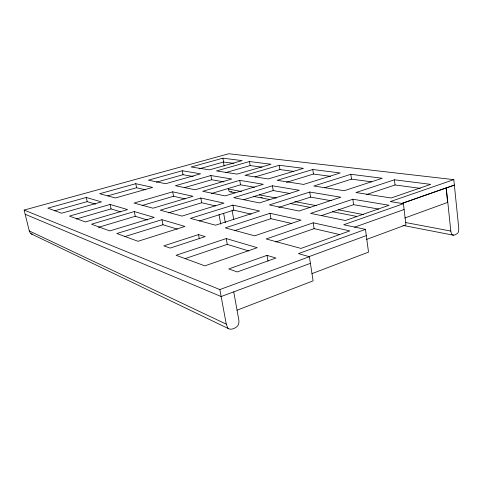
<?xml version="1.0" encoding="UTF-8"?>
<svg xmlns="http://www.w3.org/2000/svg" width="483" height="483" viewBox="0 0 483 483"><rect width="100%" height="100%" fill="white"/><g stroke="black" fill="none" stroke-linecap="round" stroke-linejoin="round"><path stroke-width="0.72" d="M237.056 310.195L313.099 280.865L309.392 256.708L298.464 253.617L365.48 229.377L368.517 252.132L311.964 273.62M310.412 263.332L221.148 296.544L25.176 214.271M366.506 239.447L405.949 224.867L403.414 203.705L390.294 201.598L453.803 179.652L458.808 228.55L458.439 231.876A4.166 2.922 -78 0 1 457.655 233.277L454.938 234.98L452.541 234.973A4.172 2.934 -78 0 1 451.623 234.074L450.88 231.629L446.286 187.935L454.364 185.098L401.675 203.548M308.631 256.769L366.313 235.613M32.687 234.177L31.83 234.086A3.278 3.133 -48.1 0 1 30.677 233.537L29.372 231.351L24.15 210.075L219.85 289.559L309.392 256.708M404.796 218.002L447.602 202.425L446.075 187.911L401.59 203.56M354.474 227.233L404.108 209.507M267.033 255.356L228.773 268.934L237.244 271.941L275.932 258.049L267.033 255.356L267.987 261.043M403.414 203.705L343.697 224.752L365.48 229.377M275.684 242.001L314.101 228.652L339.73 234.557M313.219 222.808L266.145 238.958L300.957 248.419L349.855 230.886L313.219 222.808L314.101 228.652M321.479 215.599L353.61 204.677L378.684 209.085M185.128 258.61L227.276 244.38L248.92 250.991M366.609 194.504L395.046 184.965L420.198 188.334M352.868 199.225L310.629 213.395L345.393 220.508L389.02 205.257L352.868 199.225L353.61 204.677M226.231 238.566L176.084 255.278L204.864 265.855L257.246 247.676L226.231 238.566L227.276 244.38M394.412 179.791L355.941 192.536L391.139 197.994L430.697 184.361L394.412 179.791L395.046 184.965M234.774 230.608L270.897 218.696L291.847 223.52M270.009 213.281L225.277 227.849L254.644 235.831L301.084 220.133L270.009 213.281L270.897 218.696M278.709 207.406L310.539 197.112L331.217 200.747M198.507 234.593L163.828 245.841L170.143 248.087L205.19 236.616L198.507 234.593L199.304 238.789M309.772 192.035L269.369 204.949L299.068 211.029L340.811 197.209L309.772 192.035L310.539 197.112M324.491 187.772L351.491 179.139L371.681 181.837M350.833 174.303L313.811 186.009L344.168 190.713L382.258 178.263L350.833 174.303L351.491 179.139M199.304 221.045L233.832 210.153L251.148 214.144M232.945 205.112L190.405 218.37L215.509 225.199L259.643 210.999L232.945 205.112L233.832 210.153M124.409 236.712L162.964 224.752L177.358 229.141M243.897 199.642L273.197 190.55L289.939 193.49M286.431 182.345L313.443 174.043L330.517 176.331M161.95 219.687L116.856 233.512L137.999 241.283L184.965 226.442L161.95 219.687L162.964 224.752M272.424 185.798L233.76 197.662L259.425 202.914L299.363 190.296L272.424 185.798L273.197 190.55M168.482 212.828L201.695 202.745L215.46 205.921M312.767 169.509L277.157 180.328L303.608 184.428L340.249 172.968L312.767 169.509L313.443 174.043M200.813 198.03L160.296 210.19L182 216.088L223.991 203.138L200.813 198.03L201.695 202.745M98.399 227.33L135.276 216.293L147.4 220M211.373 193.526L240.516 184.808L254.529 187.271M254.982 176.953L279.917 169.557L293.869 171.423M134.28 211.554L91.528 224.209L109.786 230.916L154.234 217.416L134.28 211.554L135.276 216.293M239.743 180.346L202.715 191.304L225.12 195.893L263.344 184.283L239.743 180.346L240.516 184.808M142.123 205.486L173.554 196.261L185.164 198.936M279.24 165.283L244.978 175.341L268.228 178.945L303.475 168.338L279.24 165.283L279.917 169.557M232.057 191.715L230.059 191.866A2.85 2.433 -79.4 0 1 229.202 191.353L228.199 189.01L241.512 191.522M76.314 218.974L111.06 208.904L120.853 211.892M184.198 187.706L211.675 179.742L223.895 181.892M172.685 191.829L134.032 203.053L152.99 208.203L193.001 196.309L172.685 191.829L173.554 196.261M225.827 172.57L250.158 165.572L262.034 167.16M110.094 204.454L69.467 216.1L85.388 221.951L127.56 209.58L110.094 204.454L111.06 208.904M210.908 175.534L175.414 185.72L195.138 189.759L231.755 179.012L210.908 175.534L211.675 179.742M249.476 161.533L216.499 170.928L237.093 174.115L271.011 164.25L249.476 161.533L250.158 165.572M199.05 168.869L223.557 162.01L233.929 163.399M54.627 210.775L87.212 201.622L95.507 204.158M107.812 195.838L136.611 187.748L145.407 189.777M156.389 182.194L183.027 174.707L193.272 176.512M86.276 197.456L47.829 208.149L61.619 213.22L101.46 201.918L86.276 197.456L87.212 201.622M135.771 183.691L99.703 193.719L115.359 197.976L152.622 187.404L135.771 183.691L136.611 187.748M182.272 170.759L148.378 180.183L165.633 183.715L200.56 173.808L182.272 170.759L183.027 174.707M222.88 158.183L191.111 166.991L209.489 169.841L242.14 160.61L222.88 158.183L223.557 162.01M24.15 210.075L228.791 153.739L453.803 179.652M259.262 194.878L276.276 198.09M294.763 201.586L316.214 205.637M338.402 209.833L363.548 214.585M405.708 222.548L450.82 231.073M260.892 197.281L262.372 197.565M230.711 191.962L235.1 192.814M253.382 196.364L269.472 199.485M290.162 203.506L310.134 207.382M332.262 211.675L356.532 216.39M402.888 225.386L453.7 235.251M29.264 230.916L226.273 324.153L227.765 327.957A5.561 4.564 -66 0 0 229.292 329.014C232.154 329.744 235.275 328.186 237.322 326.236A5.548 4.546 -66.3 0 0 238.475 324.335L238.958 322.161L238.825 319.981L233.742 291.859M31.033 233.772L228.731 328.748M219.85 289.559L226.273 324.153M219.022 214.537L220.755 224.106M223.641 213.353L225.338 222.772M232.063 210.129L233.766 219.747M223.472 162.258L224.13 165.977"/></g></svg>
